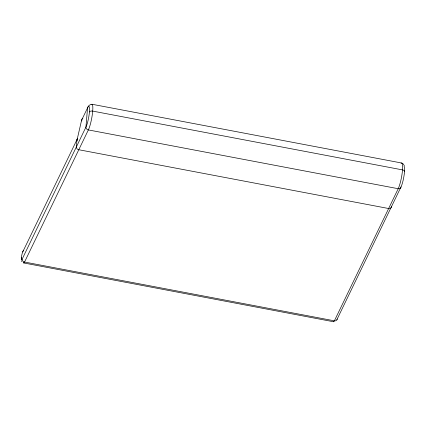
<?xml version="1.0" encoding="UTF-8"?>
<svg xmlns="http://www.w3.org/2000/svg" width="426" height="426" viewBox="0 0 426 426"><rect width="100%" height="100%" fill="white"/><g stroke="black" fill="none" stroke-linecap="round" stroke-linejoin="round"><path stroke-width="0.64" d="M77.692 138.285A2.71 2.268 25.8 0 0 76.978 139.627L76.366 146.933A2.71 2.268 25.8 0 0 78.799 149.734L388.634 208.522A2.71 2.268 25.8 0 0 391.457 206.716M404.05 166.246A11.289 1.89 -79.3 0 1 404.194 174.623A11.289 1.89 -79.3 0 1 401.18 186.572L337.206 319.021A2.71 2.268 25.8 0 1 334.389 320.831L24.548 262.043A2.71 2.268 25.8 0 1 22.115 259.237L86.079 126.815A11.289 1.89 -79.3 0 0 89.433 111.947A11.289 1.89 -79.3 0 0 87.697 107.613L81.76 119.892A1.795 0.298 -79.3 0 0 81.419 120.973L76.898 140.585L77.569 139.116M21.582 258.657A2.71 1.411 4.8 0 1 21.401 257.703A4.292 0.719 -79.3 0 1 22.732 251.936L76.978 139.627M88.645 105.754L90.972 104.253M23.718 262.959L333.558 321.747M92.032 104.264L401.867 163.051M402.74 163.408L404.38 165.687M21.449 260.648L21.832 261.628M401.026 186.902A2.71 2.268 25.8 0 1 398.209 188.713L334.389 320.831A7.002 1.171 -79.3 0 1 333.356 321.523M88.901 106.202A2.71 2.268 25.8 0 0 87.548 107.906L85.935 127.118A2.71 2.268 25.8 0 0 88.368 129.925L398.209 188.713L398.395 188.308A13.999 2.343 -79.3 0 0 402.543 169.894A14.005 2.343 -79.3 0 0 401.084 163.446M81.76 119.892A2.71 2.268 25.8 0 1 82.878 118.29M404.519 171.731A2.71 1.411 4.8 0 0 402.543 169.899L92.703 111.106A2.71 1.411 4.8 0 0 89.433 111.947M91.249 104.658A14.005 2.343 -79.3 0 1 92.703 111.106A13.999 2.343 -79.3 0 1 88.56 129.515L24.548 262.043A7.002 1.171 -79.3 0 1 23.382 262.23M22.732 251.936A2.71 2.268 25.8 0 1 23.638 250.451M22.115 259.237A4.292 0.719 -79.3 0 1 21.401 257.703M81.419 120.973A2.71 0.607 13 0 1 81.962 120.633M337.206 319.021A4.292 0.719 -79.3 0 1 336.758 319.585"/></g></svg>
